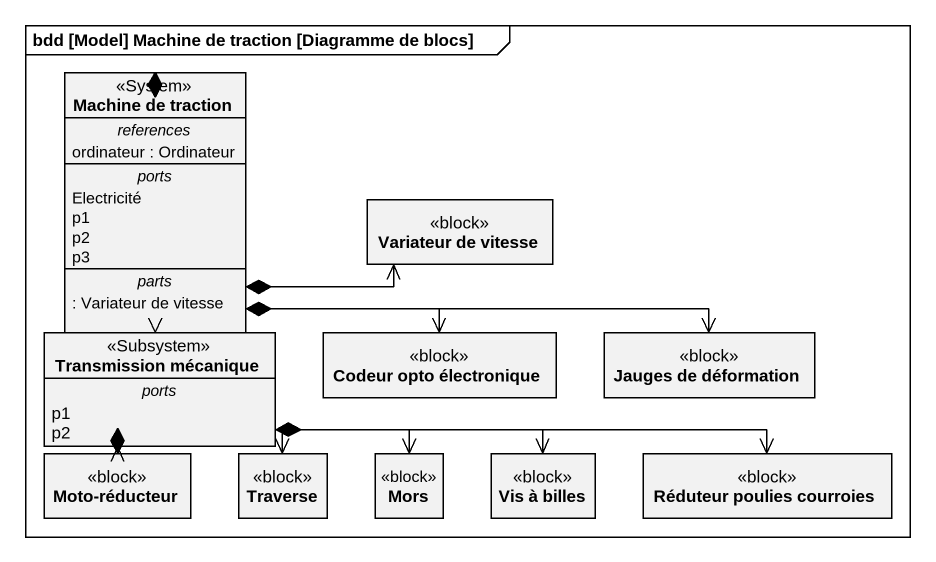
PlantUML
@startuml
mainframe bdd [Model] Machine de traction [Diagramme de blocs]
hide circle
hide empty members
class "Machine de traction" as Machine_de_traction <<System>> {
  -- references --
  ordinateur : Ordinateur
  -- ports --
  Electricité
  p1
  p2
  p3
  -- parts --
  : Variateur de vitesse
}
class "Variateur de vitesse" as Variateur_de_vitesse <<block>>
class "Transmission mécanique" as Transmission_mécanique <<Subsystem>> {
  -- ports --
  p1
  p2
}
class "Codeur opto électronique" as Codeur_opto_électronique <<block>>
class "Jauges de déformation" as Jauges_de_déformation <<block>>
class "Moto-réducteur" as Moto_réducteur <<block>>
class Traverse <<block>>
class Mors <<block>>
class "Vis à billes" as Vis_à_billes <<block>>
class "Réduteur poulies courroies" as Réduteur_poulies_courroies <<block>>
Machine_de_traction *-right-> Variateur_de_vitesse
Machine_de_traction *--> Transmission_mécanique
Machine_de_traction *-right-> Codeur_opto_électronique
Machine_de_traction *-right-> Jauges_de_déformation
Transmission_mécanique <--* Moto_réducteur
Transmission_mécanique *--> Traverse
Transmission_mécanique *-right-> Mors
Transmission_mécanique *-right-> Vis_à_billes
Transmission_mécanique *-right-> Réduteur_poulies_courroies
@enduml
